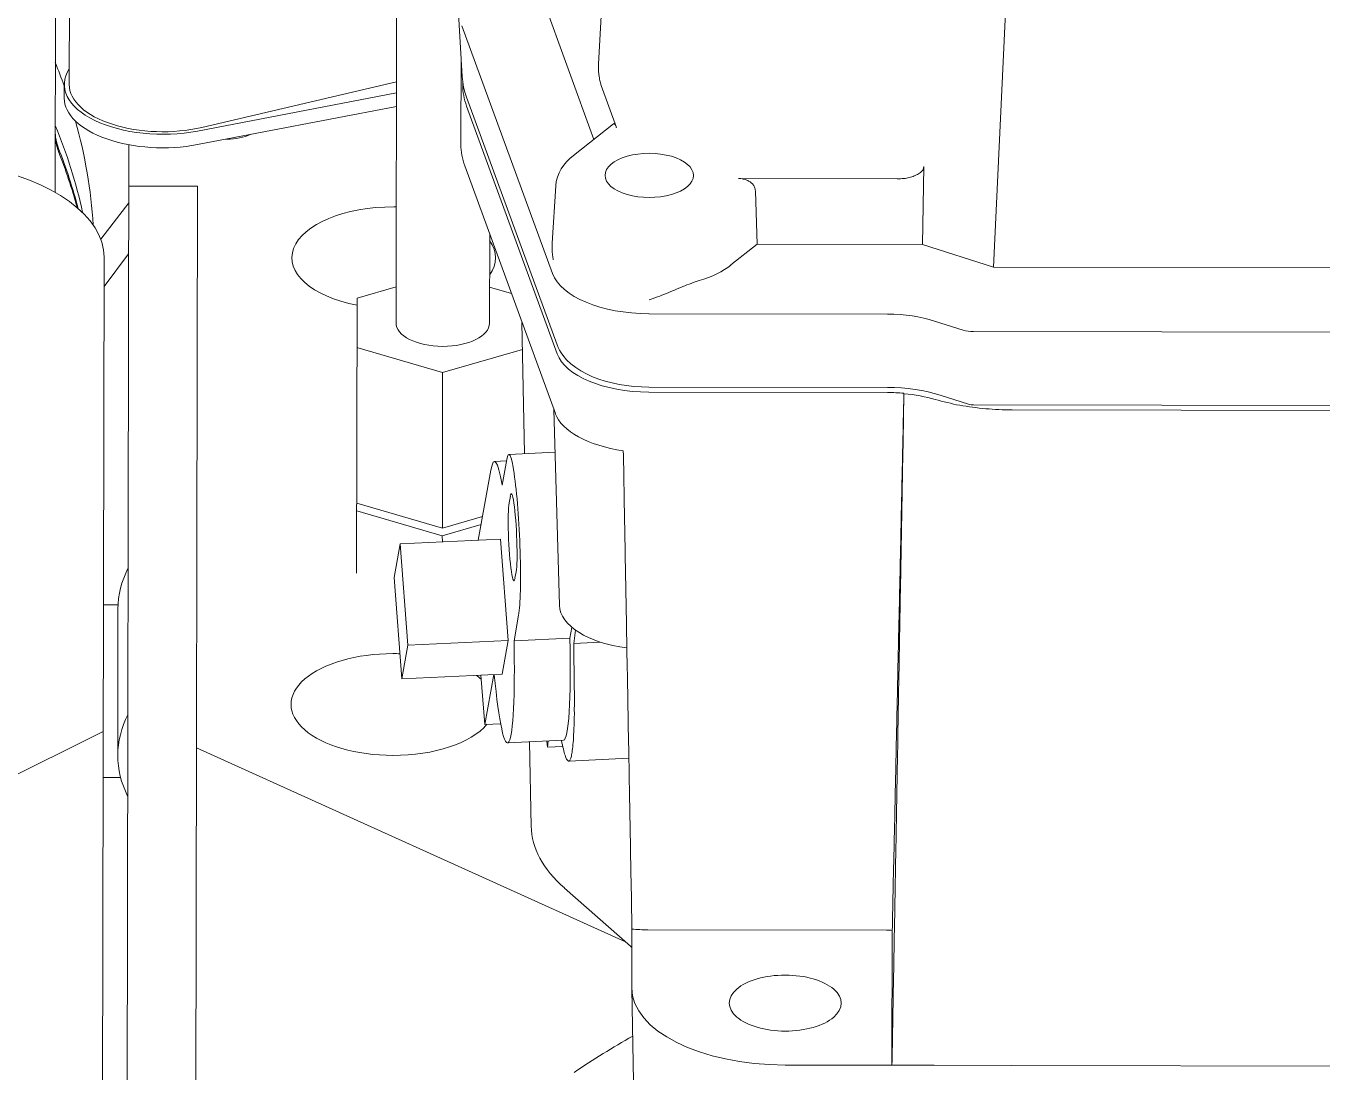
# Model space of a CAD drawing. Extents: x 766778 to 845620, y 133762 to 209800.
# Drawn here: x 784754.1 to 784886.1, y 190972.1 to 191078.6 of the extents above; entities that cross this region are included whole.
import ezdxf

# ---------------------------------------------------------------- set-up
doc = ezdxf.new("R2010")
doc.units = 0
doc.header["$MEASUREMENT"] = 0
doc.layers.get('0').update_dxf_attribs({"color": 1, "linetype": 'CONTINUOUS'})
doc.layers.add('LA-4748_SHOWN', color=2, linetype='CONTINUOUS', lineweight=53)

# ---------------------------------------------------------------- blocks, each defined once
blk = doc.blocks.new('ENGINE')
at = {"layer": 'LA-4748_SHOWN', "color": 252, "lineweight": 5}
for p, q in [((943742.93, 205745.52), (943743.73, 205897.87)), ((943708.26, 205758.94), (943708.47, 205799.96)), ((943763.64, 205771.84), (943765.37, 205801.12)), ((943803.78, 205751), (943806.28, 205800.1)), ((943709.74, 205769.92), (943709.82, 205786.31)), ((943763.12, 205764.13), (943757.2, 205780.66)), ((943749.76, 205770.6), (943749.37, 205777.59)), ((943749.75, 205775.74), (943758.88, 205750.5)), ((943749.65, 205772.58), (943749.6, 205763.67)), ((943763.63, 205771.72), (943763.64, 205771.84)), ((943763.63, 205771.6), (943763.63, 205771.72)), ((943763.63, 205771.49), (943763.63, 205771.6)), ((943763.63, 205771.39), (943763.63, 205771.49)), ((943763.64, 205771.28), (943763.63, 205771.39)), ((943763.64, 205771.18), (943763.64, 205771.28)), ((943763.65, 205771.08), (943763.64, 205771.18)), ((943763.65, 205770.98), (943763.65, 205771.08)), ((943763.66, 205770.88), (943763.65, 205770.98)), ((943763.67, 205770.79), (943763.66, 205770.88)), ((943709.23, 205768.54), (943709.24, 205769.92)), ((943743.06, 205770.08), (943723.24, 205765.5)), ((943749.76, 205770.6), (943749.81, 205770.06)), ((943749.81, 205770.06), (943749.9, 205769.52)), ((943749.82, 205769.98), (943749.81, 205769.73)), ((943749.9, 205769.52), (943750.03, 205768.99)), ((943763.68, 205770.7), (943763.67, 205770.79)), ((943763.69, 205770.6), (943763.68, 205770.7)), ((943763.71, 205770.51), (943763.69, 205770.6)), ((943763.72, 205770.43), (943763.71, 205770.51)), ((943763.73, 205770.34), (943763.72, 205770.43)), ((943763.75, 205770.25), (943763.73, 205770.34)), ((943763.76, 205770.17), (943763.75, 205770.25)), ((943763.78, 205770.09), (943763.76, 205770.17)), ((943763.8, 205770.01), (943763.78, 205770.09)), ((943763.82, 205769.93), (943763.8, 205770.01)), ((943763.84, 205769.85), (943763.82, 205769.93)), ((943763.86, 205769.78), (943763.84, 205769.85)), ((943763.88, 205769.71), (943763.86, 205769.78)), ((943763.91, 205769.64), (943763.88, 205769.71)), ((943763.91, 205769.64), (943765.44, 205765.35)), ((943743.05, 205768.94), (943722.78, 205765.13)), ((943750.03, 205768.99), (943750.2, 205768.47)), ((943759.32, 205743.23), (943750.2, 205768.47)), ((943722.78, 205763.75), (943743.04, 205767.56)), ((943750.2, 205767.56), (943759.33, 205742.32)), ((943761.05, 205762.5), (943765.13, 205765.72)), ((943765.13, 205765.72), (943765.14, 205765.72)), ((943765.14, 205765.72), (943765.15, 205765.73)), ((943765.15, 205765.73), (943765.16, 205765.73)), ((943765.16, 205765.73), (943765.18, 205765.74)), ((943765.18, 205765.74), (943765.19, 205765.74)), ((943765.19, 205765.74), (943765.2, 205765.73)), ((943765.2, 205765.73), (943765.21, 205765.73)), ((943765.21, 205765.73), (943765.22, 205765.73)), ((943765.22, 205765.73), (943765.24, 205765.72)), ((943765.24, 205765.72), (943765.25, 205765.71)), ((943765.25, 205765.71), (943765.26, 205765.7)), ((943765.26, 205765.7), (943765.27, 205765.68)), ((943765.27, 205765.68), (943765.29, 205765.67)), ((943765.29, 205765.67), (943765.3, 205765.65)), ((943765.3, 205765.65), (943765.31, 205765.63)), ((943765.31, 205765.63), (943765.33, 205765.61)), ((943765.33, 205765.61), (943765.34, 205765.58)), ((943765.34, 205765.58), (943765.35, 205765.56)), ((943765.35, 205765.56), (943765.37, 205765.53)), ((943765.37, 205765.53), (943765.38, 205765.5)), ((943765.38, 205765.5), (943765.4, 205765.46)), ((943765.4, 205765.46), (943765.41, 205765.43)), ((943765.41, 205765.43), (943765.43, 205765.39)), ((943765.43, 205765.39), (943765.44, 205765.35)), ((943715.11, 205636.56), (943715.78, 205763.76)), ((943760.36, 205761.87), (943760.07, 205761.52)), ((943760.69, 205762.2), (943760.36, 205761.87)), ((943761.05, 205762.5), (943760.69, 205762.2)), ((943749.99, 205761.48), (943759.12, 205736.24)), ((943759.42, 205760.32), (943759.3, 205759.87)), ((943759.59, 205760.74), (943759.42, 205760.32)), ((943759.81, 205761.15), (943759.59, 205760.74)), ((943760.07, 205761.52), (943759.81, 205761.15)), ((943795.63, 205760.25), (943795.5, 205760.21)), ((943795.75, 205760.3), (943795.63, 205760.25)), ((943795.86, 205760.34), (943795.75, 205760.3)), ((943795.98, 205760.4), (943795.86, 205760.34)), ((943796.08, 205760.45), (943795.98, 205760.4)), ((943796.19, 205760.52), (943796.08, 205760.45)), ((943796.29, 205760.58), (943796.19, 205760.52)), ((943796.38, 205760.65), (943796.29, 205760.58)), ((943796.47, 205760.72), (943796.38, 205760.65)), ((943796.55, 205760.81), (943796.47, 205760.72)), ((943796.72, 205761.27), (943796.55, 205753.31)), ((943796.62, 205760.9), (943796.55, 205760.81)), ((943796.67, 205761), (943796.62, 205760.9)), ((943796.71, 205761.13), (943796.67, 205761)), ((943796.72, 205761.27), (943796.71, 205761.13)), ((943715.76, 205759.54), (943722.76, 205759.5)), ((943721.78, 205572.33), (943722.76, 205759.5)), ((943759.24, 205759.41), (943758.86, 205753.59)), ((943759.3, 205759.87), (943759.24, 205759.41)), ((943777.86, 205760.1), (943777.98, 205760.1)), ((943777.86, 205760.1), (943794.02, 205760.01)), ((943777.98, 205760.1), (943778.1, 205760.09)), ((943778.1, 205760.09), (943778.22, 205760.07)), ((943778.22, 205760.07), (943778.33, 205760.05)), ((943778.33, 205760.05), (943778.43, 205760.03)), ((943778.43, 205760.03), (943778.53, 205760)), ((943778.53, 205760), (943778.62, 205759.96)), ((943778.62, 205759.96), (943778.71, 205759.93)), ((943778.71, 205759.93), (943778.79, 205759.89)), ((943778.79, 205759.89), (943778.88, 205759.84)), ((943778.88, 205759.84), (943778.95, 205759.8)), ((943778.95, 205759.8), (943779.03, 205759.75)), ((943779.03, 205759.75), (943779.1, 205759.69)), ((943779.1, 205759.69), (943779.17, 205759.64)), ((943779.17, 205759.64), (943779.24, 205759.58)), ((943779.24, 205759.58), (943779.3, 205759.52)), ((943779.3, 205759.52), (943779.36, 205759.45)), ((943779.36, 205759.45), (943779.41, 205759.38)), ((943779.41, 205759.38), (943779.45, 205759.3)), ((943779.45, 205759.3), (943779.49, 205759.22)), ((943779.49, 205759.22), (943779.52, 205759.13)), ((943779.52, 205759.13), (943779.55, 205759.04)), ((943779.55, 205759.04), (943779.56, 205758.93)), ((943779.56, 205758.93), (943779.57, 205758.82)), ((943794.19, 205760.01), (943794.02, 205760.01)), ((943794.35, 205760.02), (943794.19, 205760.01)), ((943794.51, 205760.03), (943794.35, 205760.02)), ((943794.66, 205760.04), (943794.51, 205760.03)), ((943794.82, 205760.06), (943794.66, 205760.04)), ((943794.96, 205760.08), (943794.82, 205760.06)), ((943795.1, 205760.11), (943794.96, 205760.08)), ((943795.24, 205760.14), (943795.1, 205760.11)), ((943795.37, 205760.17), (943795.24, 205760.14)), ((943795.5, 205760.21), (943795.37, 205760.17)), ((943715.75, 205757.84), (943712.89, 205754.16)), ((943779.72, 205753.4), (943779.57, 205758.82)), ((943752.5, 205754.55), (943752.45, 205745.47)), ((943713.21, 205749.34), (943715.72, 205752.63)), ((943758.86, 205753.55), (943758.85, 205753.48)), ((943758.85, 205753.48), (943758.85, 205753.41)), ((943758.85, 205753.41), (943758.85, 205753.33)), ((943758.85, 205753.33), (943758.85, 205753.26)), ((943758.85, 205753.26), (943758.85, 205753.19)), ((943758.85, 205753.19), (943758.85, 205753.12)), ((943758.85, 205753.12), (943758.85, 205753.05)), ((943758.85, 205753.05), (943758.85, 205752.97)), ((943758.85, 205752.97), (943758.85, 205752.9)), ((943758.85, 205752.9), (943758.86, 205752.83)), ((943758.86, 205753.62), (943758.86, 205753.55)), ((943758.86, 205752.83), (943758.86, 205752.76)), ((943758.86, 205752.76), (943758.86, 205752.68)), ((943758.86, 205752.68), (943758.87, 205752.61)), ((943758.87, 205752.61), (943758.88, 205752.54)), ((943758.88, 205752.54), (943758.88, 205752.47)), ((943758.88, 205752.47), (943758.89, 205752.39)), ((943758.89, 205752.39), (943758.9, 205752.32)), ((943777.05, 205751.3), (943779.72, 205753.4)), ((943779.72, 205753.4), (943796.55, 205753.31)), ((943803.78, 205751), (943796.55, 205753.31)), ((943712.17, 205551.74), (943713.22, 205752.3)), ((943758.9, 205752.32), (943758.91, 205752.25)), ((943758.91, 205752.25), (943758.92, 205752.17)), ((943758.92, 205752.17), (943758.93, 205752.1)), ((943758.93, 205752.1), (943758.94, 205752.03)), ((943758.94, 205752.03), (943758.96, 205751.95)), ((943758.96, 205751.95), (943758.97, 205751.88)), ((943773.61, 205749.66), (943773.81, 205749.72)), ((943901.65, 205750.48), (943803.78, 205751)), ((943742.95, 205749.19), (943738.97, 205748.06)), ((943754.69, 205748.48), (943752.47, 205749.14)), ((943770.22, 205748.33), (943770.44, 205748.41)), ((943770.44, 205748.41), (943770.65, 205748.5)), ((943770.65, 205748.5), (943770.87, 205748.59)), ((943770.87, 205748.59), (943771.08, 205748.68)), ((943771.08, 205748.68), (943771.3, 205748.76)), ((943771.3, 205748.76), (943771.51, 205748.85)), ((943771.51, 205748.85), (943771.73, 205748.94)), ((943771.73, 205748.94), (943771.94, 205749.03)), ((943771.94, 205749.03), (943772.15, 205749.11)), ((943772.15, 205749.11), (943772.36, 205749.2)), ((943772.36, 205749.2), (943772.57, 205749.28)), ((943772.57, 205749.28), (943772.78, 205749.36)), ((943772.78, 205749.36), (943772.99, 205749.44)), ((943772.99, 205749.44), (943773.2, 205749.52)), ((943773.2, 205749.52), (943773.4, 205749.59)), ((943773.4, 205749.59), (943773.61, 205749.66)), ((943738.82, 205720.04), (943738.97, 205748.06)), ((943768.7, 205747.77), (943768.92, 205747.84)), ((943768.92, 205747.84), (943769.13, 205747.92)), ((943769.13, 205747.92), (943769.35, 205748)), ((943769.35, 205748), (943769.57, 205748.08)), ((943769.57, 205748.08), (943769.79, 205748.16)), ((943769.79, 205748.16), (943770, 205748.24)), ((943770, 205748.24), (943770.22, 205748.33)), ((943768.69, 205746.36), (943792.99, 205746.23)), ((943755.95, 205732.16), (943755.75, 205745.53)), ((943797.77, 205745.52), (943800.66, 205744.59)), ((943801.73, 205744.43), (943903.64, 205743.9)), ((943759.32, 205743.23), (943759.44, 205742.95)), ((943738.94, 205743.02), (943747.66, 205740.45)), ((943747.66, 205740.45), (943755.8, 205742.76)), ((943759.44, 205742.95), (943759.57, 205742.68)), ((943759.57, 205742.68), (943759.72, 205742.42)), ((943759.72, 205742.42), (943759.89, 205742.18)), ((943759.89, 205742.18), (943760.28, 205741.71)), ((943747.58, 205724.61), (943747.66, 205740.45)), ((943760.28, 205741.71), (943760.72, 205741.29)), ((943760.72, 205741.29), (943761.21, 205740.91)), ((943761.21, 205740.91), (943761.74, 205740.56)), ((943761.74, 205740.56), (943762.31, 205740.25)), ((943762.31, 205740.25), (943762.91, 205739.97)), ((943762.91, 205739.97), (943763.55, 205739.72)), ((943763.55, 205739.72), (943764.22, 205739.51)), ((943764.22, 205739.51), (943764.92, 205739.32)), ((943764.92, 205739.32), (943765.64, 205739.17)), ((943765.64, 205739.17), (943766.38, 205739.05)), ((943766.38, 205739.05), (943767.13, 205738.97)), ((943767.13, 205738.97), (943767.89, 205738.91)), ((943767.89, 205738.91), (943768.65, 205738.89)), ((943792.95, 205738.76), (943768.65, 205738.89)), ((943768.65, 205738.38), (943792.95, 205738.25)), ((943792.95, 205738.76), (943793.66, 205738.75)), ((943793.66, 205738.75), (943794.37, 205738.71)), ((943794.37, 205738.71), (943795.07, 205738.64)), ((943794.62, 205738.17), (943794.61, 205737.72)), ((943794.62, 205738.12), (943794.61, 205737.64)), ((943794.62, 205738.17), (943794.62, 205738.12)), ((943795.07, 205738.64), (943795.76, 205738.55)), ((943795.76, 205738.55), (943796.43, 205738.44)), ((943796.43, 205738.44), (943797.08, 205738.3)), ((943797.08, 205738.3), (943797.71, 205738.14)), ((943797.71, 205738.14), (943798.31, 205737.97)), ((943801.2, 205737.04), (943798.31, 205737.97)), ((943759.47, 205716.7), (943758.97, 205736.64)), ((943794.59, 205736.81), (943794.57, 205736.36)), ((943794.59, 205736.66), (943794.58, 205736.18)), ((943794.6, 205737.27), (943794.59, 205736.81)), ((943794.6, 205737.15), (943794.59, 205736.66)), ((943794.61, 205737.72), (943794.6, 205737.27)), ((943794.61, 205737.64), (943794.6, 205737.15)), ((943798.12, 205737.44), (943797.81, 205737.53)), ((943798.42, 205737.36), (943798.12, 205737.44)), ((943798.73, 205737.28), (943798.42, 205737.36)), ((943799.04, 205737.2), (943798.73, 205737.28)), ((943799.35, 205737.13), (943799.04, 205737.2)), ((943799.66, 205737.06), (943799.35, 205737.13)), ((943799.98, 205736.99), (943799.66, 205737.06)), ((943800.3, 205736.93), (943799.98, 205736.99)), ((943800.62, 205736.87), (943800.3, 205736.93)), ((943800.95, 205736.82), (943800.62, 205736.87)), ((943801.28, 205736.77), (943800.95, 205736.82)), ((943801.45, 205736.98), (943801.2, 205737.04)), ((943801.61, 205736.72), (943801.28, 205736.77)), ((943801.69, 205736.97), (943801.45, 205736.98)), ((943801.94, 205736.68), (943801.61, 205736.72)), ((943903.6, 205736.43), (943801.69, 205736.97)), ((943802.27, 205736.64), (943801.94, 205736.68)), ((943802.61, 205736.6), (943802.27, 205736.64)), ((943802.94, 205736.57), (943802.61, 205736.6)), ((943803.28, 205736.54), (943802.94, 205736.57)), ((943803.61, 205736.51), (943803.28, 205736.54)), ((943803.95, 205736.49), (943803.61, 205736.51)), ((943804.29, 205736.47), (943803.95, 205736.49)), ((943794.55, 205735.46), (943794.54, 205735.01)), ((943794.56, 205735.91), (943794.55, 205735.46)), ((943794.56, 205735.2), (943794.55, 205734.71)), ((943794.57, 205736.36), (943794.56, 205735.91)), ((943794.57, 205735.69), (943794.56, 205735.2)), ((943794.58, 205736.18), (943794.57, 205735.69)), ((943804.62, 205736.46), (943804.29, 205736.47)), ((943804.96, 205736.45), (943804.62, 205736.46)), ((943805.3, 205736.44), (943804.96, 205736.45)), ((943805.64, 205736.44), (943805.3, 205736.44)), ((943805.64, 205736.44), (943899.64, 205735.94)), ((943794.52, 205734.11), (943794.51, 205733.66)), ((943794.53, 205734.56), (943794.52, 205734.11)), ((943794.54, 205735.01), (943794.53, 205734.56)), ((943794.54, 205734.23), (943794.53, 205733.74)), ((943794.55, 205734.71), (943794.54, 205734.23)), ((943794.48, 205732.76), (943794.47, 205732.31)), ((943794.5, 205733.21), (943794.48, 205732.76)), ((943794.51, 205733.66), (943794.5, 205733.21)), ((943794.51, 205732.76), (943794.5, 205732.27)), ((943794.52, 205733.25), (943794.51, 205732.76)), ((943794.53, 205733.74), (943794.52, 205733.25)), ((943754.13, 205731.43), (943752.91, 205731.38)), ((943754.15, 205731.57), (943753.67, 205728.97)), ((943759.08, 205732.3), (943754.37, 205732.09)), ((943766.04, 205731.98), (943766.03, 205732.42)), ((943766.04, 205731.55), (943766.04, 205731.98)), ((943766.05, 205731.12), (943766.04, 205731.55)), ((943794.45, 205731.41), (943794.44, 205730.96)), ((943794.46, 205731.86), (943794.45, 205731.41)), ((943794.47, 205732.31), (943794.46, 205731.86)), ((943794.48, 205731.3), (943794.46, 205730.81)), ((943794.49, 205731.78), (943794.48, 205731.3)), ((943794.5, 205732.27), (943794.49, 205731.78)), ((943752.54, 205730.5), (943751.23, 205723.36)), ((943766.06, 205730.69), (943766.05, 205731.12)), ((943766.06, 205730.26), (943766.06, 205730.69)), ((943766.07, 205729.83), (943766.06, 205730.26)), ((943794.42, 205730.06), (943794.4, 205729.61)), ((943794.43, 205730.51), (943794.42, 205730.06)), ((943794.44, 205730.96), (943794.43, 205730.51)), ((943794.45, 205730.32), (943794.44, 205729.83)), ((943794.46, 205730.81), (943794.45, 205730.32)), ((943766.07, 205729.39), (943766.07, 205729.83)), ((943766.08, 205728.96), (943766.07, 205729.39)), ((943766.09, 205728.53), (943766.08, 205728.96)), ((943794.38, 205728.72), (943794.37, 205728.27)), ((943794.39, 205729.16), (943794.38, 205728.72)), ((943794.4, 205729.61), (943794.39, 205729.16)), ((943794.42, 205728.85), (943794.41, 205728.36)), ((943794.43, 205729.34), (943794.42, 205728.85)), ((943794.44, 205729.83), (943794.43, 205729.34)), ((943754.39, 205727.15), (943754.51, 205727.82)), ((943766.09, 205728.1), (943766.09, 205728.53)), ((943766.1, 205727.66), (943766.09, 205728.1)), ((943766.11, 205727.23), (943766.1, 205727.66)), ((943794.35, 205727.37), (943794.34, 205726.92)), ((943794.36, 205727.82), (943794.35, 205727.37)), ((943794.37, 205728.27), (943794.36, 205727.82)), ((943794.39, 205727.38), (943794.38, 205726.89)), ((943794.4, 205727.87), (943794.39, 205727.38)), ((943794.41, 205728.36), (943794.4, 205727.87)), ((943738.86, 205727.17), (943747.58, 205724.61)), ((943738.86, 205726.39), (943747.57, 205723.83)), ((943766.11, 205726.8), (943766.11, 205727.23)), ((943766.12, 205726.36), (943766.11, 205726.8)), ((943766.12, 205725.93), (943766.12, 205726.36)), ((943794.31, 205726.03), (943794.3, 205725.58)), ((943794.33, 205726.48), (943794.31, 205726.03)), ((943794.34, 205726.92), (943794.33, 205726.48)), ((943794.37, 205726.39), (943794.36, 205725.9)), ((943794.38, 205726.89), (943794.37, 205726.39)), ((943747.57, 205723.83), (943751.52, 205724.94)), ((943747.58, 205724.61), (943751.67, 205725.76)), ((943766.13, 205725.49), (943766.12, 205725.93)), ((943766.14, 205725.06), (943766.13, 205725.49)), ((943766.14, 205724.62), (943766.14, 205725.06)), ((943766.15, 205724.19), (943766.14, 205724.62)), ((943794.28, 205724.69), (943794.27, 205724.24)), ((943794.29, 205725.14), (943794.28, 205724.69)), ((943794.3, 205725.58), (943794.29, 205725.14)), ((943794.34, 205724.92), (943794.33, 205724.43)), ((943794.35, 205725.41), (943794.34, 205724.92)), ((943794.36, 205725.9), (943794.35, 205725.41)), ((943753.5, 205723.46), (943743.28, 205723.02)), ((943747.57, 205723.2), (943747.57, 205723.83)), ((943754.25, 205713.14), (943753.5, 205723.46)), ((943766.16, 205723.75), (943766.15, 205724.19)), ((943766.16, 205723.32), (943766.16, 205723.75)), ((943766.17, 205722.88), (943766.16, 205723.32)), ((943794.25, 205723.35), (943794.24, 205722.9)), ((943794.26, 205723.8), (943794.25, 205723.35)), ((943794.27, 205724.24), (943794.26, 205723.8)), ((943794.31, 205723.44), (943794.3, 205722.95)), ((943794.32, 205723.94), (943794.31, 205723.44)), ((943794.33, 205724.43), (943794.32, 205723.94)), ((943743.28, 205723.02), (943742.65, 205719.57)), ((943744.03, 205712.7), (943743.28, 205723.02)), ((943766.18, 205722.45), (943766.17, 205722.88)), ((943766.18, 205722.01), (943766.18, 205722.45)), ((943766.19, 205721.58), (943766.18, 205722.01)), ((943794.21, 205722.01), (943794.2, 205721.57)), ((943794.22, 205722.46), (943794.21, 205722.01)), ((943794.24, 205722.9), (943794.22, 205722.46)), ((943794.29, 205722.46), (943794.28, 205721.97)), ((943794.3, 205722.95), (943794.29, 205722.46)), ((943766.19, 205721.14), (943766.19, 205721.58)), ((943766.2, 205720.7), (943766.19, 205721.14)), ((943766.21, 205720.26), (943766.2, 205720.7)), ((943794.18, 205720.67), (943794.17, 205720.23)), ((943794.19, 205721.12), (943794.18, 205720.67)), ((943794.2, 205721.57), (943794.19, 205721.12)), ((943794.26, 205720.98), (943794.25, 205720.49)), ((943794.27, 205721.47), (943794.26, 205720.98)), ((943794.28, 205721.97), (943794.27, 205721.47)), ((943742.65, 205719.57), (943743.4, 205709.26)), ((943755.08, 205720.13), (943754.95, 205719.46)), ((943766.21, 205719.83), (943766.21, 205720.26)), ((943766.22, 205719.39), (943766.21, 205719.83)), ((943766.23, 205718.95), (943766.22, 205719.39)), ((943794.15, 205719.34), (943794.14, 205718.9)), ((943794.16, 205719.78), (943794.15, 205719.34)), ((943794.17, 205720.23), (943794.16, 205719.78)), ((943794.23, 205719.5), (943794.21, 205719.01)), ((943794.24, 205720), (943794.23, 205719.5)), ((943794.25, 205720.49), (943794.24, 205720)), ((943766.23, 205718.51), (943766.23, 205718.95)), ((943766.24, 205718.08), (943766.23, 205718.51)), ((943766.25, 205717.64), (943766.24, 205718.08)), ((943794.12, 205718.45), (943794.11, 205718.01)), ((943794.14, 205718.9), (943794.12, 205718.45)), ((943794.19, 205718.02), (943794.18, 205717.53)), ((943794.2, 205718.51), (943794.19, 205718.02)), ((943794.21, 205719.01), (943794.2, 205718.51)), ((943714.54, 205716.91), (943713.04, 205716.92)), ((943766.25, 205717.2), (943766.25, 205717.64)), ((943766.26, 205716.76), (943766.25, 205717.2)), ((943766.26, 205716.32), (943766.26, 205716.76)), ((943794.09, 205717.12), (943794.08, 205716.68)), ((943794.1, 205717.56), (943794.09, 205717.12)), ((943794.11, 205718.01), (943794.1, 205717.56)), ((943794.17, 205717.03), (943794.16, 205716.54)), ((943794.18, 205717.53), (943794.17, 205717.03)), ((943714.52, 205716.47), (943714.45, 205701.57)), ((943754.84, 205713.11), (943755.31, 205715.71)), ((943766.27, 205715.88), (943766.26, 205716.32)), ((943766.28, 205715.44), (943766.27, 205715.88)), ((943766.28, 205715), (943766.28, 205715.44)), ((943794.06, 205715.79), (943794.05, 205715.35)), ((943794.07, 205716.23), (943794.06, 205715.79)), ((943794.08, 205716.68), (943794.07, 205716.23)), ((943794.14, 205715.55), (943794.13, 205715.05)), ((943794.15, 205716.04), (943794.14, 205715.55)), ((943794.16, 205716.54), (943794.15, 205716.04)), ((943760.53, 205713.35), (943760.73, 205714.44)), ((943760.91, 205712.8), (943761.11, 205714.15)), ((943766.29, 205714.56), (943766.28, 205715)), ((943766.3, 205714.12), (943766.29, 205714.56)), ((943766.3, 205713.68), (943766.3, 205714.12)), ((943794.02, 205714.46), (943794.01, 205714.02)), ((943794.03, 205714.9), (943794.02, 205714.46)), ((943794.05, 205715.35), (943794.03, 205714.9)), ((943794.11, 205714.06), (943794.1, 205713.56)), ((943794.12, 205714.56), (943794.11, 205714.06)), ((943794.13, 205715.05), (943794.12, 205714.56)), ((943754.25, 205713.14), (943744.03, 205712.7)), ((943753.62, 205709.69), (943754.25, 205713.14)), ((943760.53, 205713.35), (943754.84, 205713.11)), ((943760.91, 205712.8), (943763.65, 205712.92)), ((943760.95, 205708.34), (943760.91, 205712.8)), ((943766.31, 205713.24), (943766.3, 205713.68)), ((943766.32, 205712.8), (943766.31, 205713.24)), ((943766.32, 205712.36), (943766.32, 205712.8)), ((943793.99, 205713.13), (943793.98, 205712.69)), ((943794, 205713.57), (943793.99, 205713.13)), ((943794.01, 205714.02), (943794, 205713.57)), ((943794.09, 205713.07), (943794.08, 205712.57)), ((943794.1, 205713.56), (943794.09, 205713.07)), ((943743.4, 205709.26), (943744.03, 205712.7)), ((943766.33, 205711.92), (943766.32, 205712.36)), ((943766.33, 205711.48), (943766.33, 205711.92)), ((943766.34, 205711.04), (943766.33, 205711.48)), ((943793.96, 205711.81), (943793.95, 205711.36)), ((943793.97, 205712.25), (943793.96, 205711.81)), ((943793.98, 205712.69), (943793.97, 205712.25)), ((943794.06, 205711.58), (943794.05, 205711.08)), ((943794.07, 205712.07), (943794.06, 205711.58)), ((943794.08, 205712.57), (943794.07, 205712.07)), ((943766.35, 205710.6), (943766.34, 205711.04)), ((943766.35, 205710.15), (943766.35, 205710.6)), ((943766.36, 205709.71), (943766.35, 205710.15)), ((943793.92, 205710.48), (943793.91, 205710.04)), ((943793.93, 205710.92), (943793.92, 205710.48)), ((943793.95, 205711.36), (943793.93, 205710.92)), ((943794.04, 205710.58), (943794.03, 205710.09)), ((943794.05, 205711.08), (943794.04, 205710.58)), ((943753.62, 205709.69), (943743.4, 205709.26)), ((943751.45, 205709.6), (943751.82, 205704.59)), ((943751.82, 205704.59), (943752.75, 205709.66)), ((943766.37, 205709.27), (943766.36, 205709.71)), ((943766.37, 205708.83), (943766.37, 205709.27)), ((943766.38, 205708.38), (943766.37, 205708.83)), ((943793.89, 205709.16), (943793.88, 205708.72)), ((943793.9, 205709.6), (943793.89, 205709.16)), ((943793.91, 205710.04), (943793.9, 205709.6)), ((943794.01, 205709.09), (943793.99, 205708.59)), ((943794.02, 205709.59), (943794.01, 205709.09)), ((943794.03, 205710.09), (943794.02, 205709.59)), ((943760.96, 205707.7), (943760.95, 205708.34)), ((943760.96, 205707.12), (943760.96, 205707.7)), ((943766.39, 205707.94), (943766.38, 205708.38)), ((943766.39, 205707.5), (943766.39, 205707.94)), ((943766.4, 205707.05), (943766.39, 205707.5)), ((943793.86, 205707.84), (943793.85, 205707.4)), ((943793.87, 205708.28), (943793.86, 205707.84)), ((943793.88, 205708.72), (943793.87, 205708.28)), ((943793.97, 205707.6), (943793.96, 205707.1)), ((943793.98, 205708.1), (943793.97, 205707.6)), ((943793.99, 205708.59), (943793.98, 205708.1)), ((943760.95, 205706.09), (943760.96, 205706.58)), ((943760.96, 205706.58), (943760.96, 205707.12)), ((943766.41, 205706.61), (943766.4, 205707.05)), ((943766.41, 205706.16), (943766.41, 205706.61)), ((943766.42, 205705.72), (943766.41, 205706.16)), ((943793.82, 205706.52), (943793.81, 205706.08)), ((943793.84, 205706.96), (943793.82, 205706.52)), ((943793.85, 205707.4), (943793.84, 205706.96)), ((943793.95, 205706.6), (943793.94, 205706.1)), ((943793.96, 205707.1), (943793.95, 205706.6)), ((943760.92, 205704.47), (943760.93, 205704.83)), ((943760.93, 205704.83), (943760.94, 205705.22)), ((943760.94, 205705.22), (943760.95, 205705.64)), ((943760.95, 205705.64), (943760.95, 205706.09)), ((943766.43, 205705.28), (943766.42, 205705.72)), ((943766.43, 205704.83), (943766.43, 205705.28)), ((943766.44, 205704.39), (943766.43, 205704.83)), ((943793.79, 205705.2), (943793.78, 205704.76)), ((943793.8, 205705.64), (943793.79, 205705.2)), ((943793.81, 205706.08), (943793.8, 205705.64)), ((943793.92, 205705.1), (943793.91, 205704.61)), ((943793.93, 205705.6), (943793.92, 205705.1)), ((943793.94, 205706.1), (943793.93, 205705.6)), ((943712.97, 205704.01), (943675.97, 205685.75)), ((943753.45, 205704.66), (943751.82, 205704.59)), ((943760.86, 205703.23), (943760.87, 205703.51)), ((943760.87, 205703.51), (943760.89, 205703.81)), ((943760.89, 205703.81), (943760.9, 205704.13)), ((943760.9, 205704.13), (943760.92, 205704.47)), ((943766.44, 205703.94), (943766.44, 205704.39)), ((943766.45, 205703.5), (943766.44, 205703.94)), ((943766.46, 205703.05), (943766.45, 205703.5)), ((943793.76, 205703.88), (943793.75, 205703.45)), ((943793.77, 205704.32), (943793.76, 205703.88)), ((943793.78, 205704.76), (943793.77, 205704.32)), ((943793.89, 205703.61), (943793.88, 205703.11)), ((943793.9, 205704.11), (943793.89, 205703.61)), ((943793.91, 205704.61), (943793.9, 205704.11)), ((943722.46, 205702.3), (943766.08, 205682.39)), ((943759.83, 205702.95), (943754.14, 205702.71)), ((943756.52, 205694.19), (943756.39, 205702.8)), ((943758.14, 205702.88), (943758.19, 205702.24)), ((943758.19, 205702.24), (943758.28, 205702.89)), ((943758.19, 205702.24), (943759.76, 205702.3)), ((943759.63, 205702.94), (943759.68, 205702.7)), ((943759.68, 205702.7), (943759.73, 205702.47)), ((943759.73, 205702.47), (943759.77, 205702.25)), ((943759.77, 205702.25), (943759.82, 205702.06)), ((943760.76, 205702.09), (943760.78, 205702.29)), ((943760.78, 205702.29), (943760.8, 205702.5)), ((943760.8, 205702.5), (943760.82, 205702.72)), ((943760.82, 205702.72), (943760.84, 205702.97)), ((943760.84, 205702.97), (943760.86, 205703.23)), ((943766.46, 205702.6), (943766.46, 205703.05)), ((943766.47, 205702.16), (943766.46, 205702.6)), ((943793.72, 205702.57), (943793.71, 205702.13)), ((943793.74, 205703.01), (943793.72, 205702.57)), ((943793.75, 205703.45), (943793.74, 205703.01)), ((943793.87, 205702.61), (943793.86, 205702.11)), ((943793.88, 205703.11), (943793.87, 205702.61)), ((943759.82, 205702.06), (943759.86, 205701.88)), ((943759.86, 205701.88), (943759.91, 205701.71)), ((943759.91, 205701.71), (943759.95, 205701.56)), ((943759.95, 205701.56), (943759.99, 205701.42)), ((943759.99, 205701.42), (943760.03, 205701.3)), ((943760.03, 205701.3), (943760.07, 205701.2)), ((943760.07, 205701.2), (943760.11, 205701.1)), ((943760.11, 205701.1), (943760.15, 205701.03)), ((943760.15, 205701.03), (943760.19, 205700.96)), ((943760.19, 205700.96), (943760.22, 205700.91)), ((943760.22, 205700.91), (943760.26, 205700.87)), ((943760.26, 205700.87), (943760.29, 205700.84)), ((943766.49, 205701.09), (943760.37, 205700.82)), ((943760.43, 205700.85), (943760.46, 205700.88)), ((943760.46, 205700.88), (943760.49, 205700.93)), ((943760.49, 205700.93), (943760.52, 205700.98)), ((943760.52, 205700.98), (943760.55, 205701.05)), ((943760.55, 205701.05), (943760.58, 205701.13)), ((943760.58, 205701.13), (943760.61, 205701.23)), ((943760.61, 205701.23), (943760.63, 205701.34)), ((943760.63, 205701.34), (943760.66, 205701.46)), ((943760.66, 205701.46), (943760.68, 205701.59)), ((943760.68, 205701.59), (943760.71, 205701.74)), ((943760.71, 205701.74), (943760.73, 205701.91)), ((943760.73, 205701.91), (943760.76, 205702.09)), ((943766.48, 205701.71), (943766.47, 205702.16)), ((943766.48, 205701.26), (943766.48, 205701.71)), ((943766.49, 205700.82), (943766.48, 205701.26)), ((943793.69, 205701.26), (943793.68, 205700.82)), ((943793.7, 205701.69), (943793.69, 205701.26)), ((943793.71, 205702.13), (943793.7, 205701.69)), ((943793.84, 205701.11), (943793.83, 205700.61)), ((943793.85, 205701.61), (943793.84, 205701.11)), ((943793.86, 205702.11), (943793.85, 205701.61)), ((943760.29, 205700.84), (943760.33, 205700.83)), ((943760.33, 205700.83), (943760.36, 205700.82)), ((943760.36, 205700.82), (943760.39, 205700.83)), ((943760.39, 205700.83), (943760.43, 205700.85)), ((943766.5, 205700.37), (943766.49, 205700.82)), ((943766.5, 205699.92), (943766.5, 205700.37)), ((943766.51, 205699.48), (943766.5, 205699.92)), ((943793.66, 205699.94), (943793.65, 205699.51)), ((943793.67, 205700.38), (943793.66, 205699.94)), ((943793.68, 205700.82), (943793.67, 205700.38)), ((943793.8, 205699.6), (943793.79, 205699.1)), ((943793.81, 205700.1), (943793.8, 205699.6)), ((943793.83, 205700.61), (943793.81, 205700.1)), ((943714.73, 205699.3), (943712.94, 205699.31)), ((943766.52, 205699.03), (943766.51, 205699.48)), ((943766.52, 205698.58), (943766.52, 205699.03)), ((943766.53, 205698.13), (943766.52, 205698.58)), ((943793.63, 205698.63), (943793.61, 205698.2)), ((943793.64, 205699.07), (943793.63, 205698.63)), ((943793.65, 205699.51), (943793.64, 205699.07)), ((943793.78, 205698.6), (943793.77, 205698.1)), ((943793.79, 205699.1), (943793.78, 205698.6)), ((943766.54, 205697.68), (943766.53, 205698.13)), ((943766.54, 205697.24), (943766.54, 205697.68)), ((943766.55, 205696.79), (943766.54, 205697.24)), ((943793.59, 205697.33), (943793.58, 205696.89)), ((943793.6, 205697.76), (943793.59, 205697.33)), ((943793.61, 205698.2), (943793.6, 205697.76)), ((943793.75, 205697.1), (943793.74, 205696.59)), ((943793.76, 205697.6), (943793.75, 205697.1)), ((943793.77, 205698.1), (943793.76, 205697.6)), ((943766.56, 205696.34), (943766.55, 205696.79)), ((943766.56, 205695.89), (943766.56, 205696.34)), ((943766.57, 205695.44), (943766.56, 205695.89)), ((943793.55, 205695.58), (943793.54, 205695.15)), ((943793.56, 205696.02), (943793.55, 205695.58)), ((943793.57, 205696.45), (943793.56, 205696.02)), ((943793.58, 205696.89), (943793.57, 205696.45)), ((943793.72, 205695.59), (943793.71, 205695.09)), ((943793.73, 205696.09), (943793.72, 205695.59)), ((943793.74, 205696.59), (943793.73, 205696.09)), ((943766.57, 205694.99), (943766.57, 205695.44)), ((943766.58, 205694.54), (943766.57, 205694.99)), ((943766.59, 205694.09), (943766.58, 205694.54)), ((943793.52, 205694.28), (943793.51, 205693.85)), ((943793.53, 205694.71), (943793.52, 205694.28)), ((943793.54, 205695.15), (943793.53, 205694.71)), ((943793.7, 205694.58), (943793.69, 205694.08)), ((943793.71, 205695.09), (943793.7, 205694.58)), ((943766.59, 205693.64), (943766.59, 205694.09)), ((943766.6, 205693.19), (943766.59, 205693.64)), ((943766.61, 205692.74), (943766.6, 205693.19)), ((943793.48, 205692.98), (943793.47, 205692.54)), ((943793.49, 205693.41), (943793.48, 205692.98)), ((943793.51, 205693.85), (943793.49, 205693.41)), ((943793.67, 205693.07), (943793.66, 205692.57)), ((943793.68, 205693.58), (943793.67, 205693.07)), ((943793.69, 205694.08), (943793.68, 205693.58)), ((943766.61, 205692.29), (943766.61, 205692.74)), ((943766.62, 205691.84), (943766.61, 205692.29)), ((943766.63, 205691.39), (943766.62, 205691.84)), ((943793.45, 205691.68), (943793.44, 205691.24)), ((943793.46, 205692.11), (943793.45, 205691.68)), ((943793.47, 205692.54), (943793.46, 205692.11)), ((943793.64, 205692.07), (943793.63, 205691.56)), ((943793.66, 205692.57), (943793.64, 205692.07)), ((943766.63, 205690.93), (943766.63, 205691.39)), ((943766.64, 205690.48), (943766.63, 205690.93)), ((943766.65, 205690.03), (943766.64, 205690.48)), ((943793.42, 205690.38), (943793.41, 205689.94)), ((943793.43, 205690.81), (943793.42, 205690.38)), ((943793.44, 205691.24), (943793.43, 205690.81)), ((943793.61, 205690.55), (943793.6, 205690.05)), ((943793.62, 205691.06), (943793.61, 205690.55)), ((943793.63, 205691.56), (943793.62, 205691.06)), ((943766.65, 205689.58), (943766.65, 205690.03)), ((943766.66, 205689.13), (943766.65, 205689.58)), ((943766.67, 205688.67), (943766.66, 205689.13)), ((943793.39, 205689.08), (943793.37, 205688.64)), ((943793.4, 205689.51), (943793.39, 205689.08)), ((943793.41, 205689.94), (943793.4, 205689.51)), ((943793.58, 205689.04), (943793.57, 205688.54)), ((943793.59, 205689.55), (943793.58, 205689.04)), ((943793.6, 205690.05), (943793.59, 205689.55)), ((943766.57, 205681.95), (943759.87, 205687.9)), ((943766.67, 205688.22), (943766.67, 205688.67)), ((943766.68, 205687.77), (943766.67, 205688.22)), ((943766.69, 205687.31), (943766.68, 205687.77)), ((943793.35, 205687.78), (943793.34, 205687.35)), ((943793.36, 205688.21), (943793.35, 205687.78)), ((943793.37, 205688.64), (943793.36, 205688.21)), ((943793.56, 205688.03), (943793.55, 205687.53)), ((943793.57, 205688.54), (943793.56, 205688.03)), ((943766.69, 205686.86), (943766.69, 205687.31)), ((943766.7, 205686.41), (943766.69, 205686.86)), ((943766.71, 205685.95), (943766.7, 205686.41)), ((943793.32, 205686.49), (943793.31, 205686.05)), ((943793.33, 205686.92), (943793.32, 205686.49)), ((943793.34, 205687.35), (943793.33, 205686.92)), ((943793.53, 205686.52), (943793.52, 205686.01)), ((943793.54, 205687.02), (943793.53, 205686.52)), ((943793.55, 205687.53), (943793.54, 205687.02)), ((943766.71, 205685.5), (943766.71, 205685.95)), ((943766.72, 205685.04), (943766.71, 205685.5)), ((943766.73, 205684.59), (943766.72, 205685.04)), ((943793.29, 205685.19), (943793.28, 205684.76)), ((943793.3, 205685.62), (943793.29, 205685.19)), ((943793.31, 205686.05), (943793.3, 205685.62)), ((943793.51, 205685.5), (943793.5, 205685)), ((943793.52, 205686.01), (943793.51, 205685.5)), ((943766.73, 205684.13), (943766.73, 205684.59)), ((943766.74, 205683.68), (943766.73, 205684.13)), ((943793.26, 205683.9), (943793.24, 205683.47)), ((943793.27, 205684.33), (943793.26, 205683.9)), ((943793.28, 205684.76), (943793.27, 205684.33)), ((943793.47, 205683.99), (943793.46, 205683.48)), ((943793.48, 205684.49), (943793.47, 205683.99)), ((943793.5, 205685), (943793.48, 205684.49)), ((943766.71, 205677.69), (943766.74, 205683.68)), ((943768.36, 205683.61), (943792.66, 205683.48)), ((943793.17, 205669.73), (943793.24, 205683.47)), ((943793.44, 205682.47), (943793.43, 205681.96)), ((943793.45, 205682.97), (943793.44, 205682.47)), ((943793.46, 205683.48), (943793.45, 205682.97)), ((943793.42, 205681.45), (943793.41, 205680.94)), ((943793.43, 205681.96), (943793.42, 205681.45)), ((943793.39, 205679.93), (943793.38, 205679.42)), ((943793.4, 205680.44), (943793.39, 205679.93)), ((943793.41, 205680.94), (943793.4, 205680.44)), ((943793.37, 205678.91), (943793.36, 205678.4)), ((943793.38, 205679.42), (943793.37, 205678.91)), ((943767.17, 205646.69), (943766.71, 205677.61)), ((943793.33, 205677.39), (943793.32, 205676.88)), ((943793.35, 205677.89), (943793.33, 205677.39)), ((943793.36, 205678.4), (943793.35, 205677.89)), ((943793.3, 205675.86), (943793.29, 205675.35)), ((943793.31, 205676.37), (943793.3, 205675.86)), ((943793.32, 205676.88), (943793.31, 205676.37)), ((943793.28, 205674.84), (943793.27, 205674.33)), ((943793.29, 205675.35), (943793.28, 205674.84)), ((943793.25, 205673.31), (943793.24, 205672.8)), ((943793.26, 205673.82), (943793.25, 205673.31)), ((943793.27, 205674.33), (943793.26, 205673.82)), ((943765.26, 205671.92), (943764.88, 205671.7)), ((943765.64, 205672.14), (943765.26, 205671.92)), ((943766.02, 205672.35), (943765.64, 205672.14)), ((943766.4, 205672.57), (943766.02, 205672.35)), ((943766.78, 205672.78), (943766.4, 205672.57)), ((943793.23, 205672.29), (943793.22, 205671.78)), ((943793.24, 205672.8), (943793.23, 205672.29)), ((943763.02, 205670.56), (943762.65, 205670.32)), ((943763.39, 205670.79), (943763.02, 205670.56)), ((943763.76, 205671.02), (943763.39, 205670.79)), ((943764.13, 205671.25), (943763.76, 205671.02)), ((943764.51, 205671.47), (943764.13, 205671.25)), ((943764.88, 205671.7), (943764.51, 205671.47)), ((943793.19, 205670.76), (943793.18, 205670.25)), ((943793.2, 205671.27), (943793.19, 205670.76)), ((943793.22, 205671.78), (943793.2, 205671.27)), ((943761.18, 205669.37), (943760.81, 205669.12)), ((943761.54, 205669.61), (943761.18, 205669.37)), ((943761.91, 205669.85), (943761.54, 205669.61)), ((943762.28, 205670.09), (943761.91, 205669.85)), ((943762.65, 205670.32), (943762.28, 205670.09)), ((943782.29, 205669.79), (943797.46, 205669.71)), ((943793.18, 205670.25), (943793.17, 205669.73)), ((943797.46, 205669.71), (943805.29, 205669.67)), ((943805.29, 205669.67), (943899.29, 205669.18))]:
    blk.add_line(p, q, dxfattribs=at)
for centre, major_axis, ratio, start_param, end_param in [((943649.74, 205753.12), (62.43, -2.81), 0.898671, 0.351064, 0.395531), ((943719.24, 205769.87), (-10, 0.05), 0.505559, 5.965625, 8.219325), ((943719.24, 205769.87), (-9.5, 0.05), 0.505559, 0, 2.008444), ((943773.81, 205769.6), (-24, 0.13), 0.5, 0, 0.1818), ((943719.23, 205768.49), (-10, 0.05), 0.505559, 0, 1.93614), ((943649.69, 205746.29), (62.5, -0.33), 0.898808, 0.195131, 0.359707), ((943649.74, 205753.12), (62.43, -2.81), 0.898671, 0.093996, 0.284675), ((943714.29, 205765.19), (-6, 0.03), 0.898808, 0, 0.343428), ((943714.29, 205764.87), (-6, 0.03), 0.898808, 0, 0.343428), ((943725.79, 205765.99), (3.4, -0.02), 0.5, 4.670849, 4.712389), ((943725.79, 205765.99), (3.4, -0.02), 0.5, 4.712389, 5.492025), ((943649.68, 205744.79), (62.5, -0.33), 0.898808, 0.230128, 0.343428), ((943649.68, 205744.48), (62.5, -0.33), 0.898808, 0.237508, 0.343428), ((943773.78, 205763.54), (-24.18, 0.13), 0.5, 0, 0.1818), ((943693.22, 205752.41), (20, -0.11), 0.5, 0, 1.207711), ((943768.77, 205760.45), (4.5, -0.02), 0.5, 0, 3.141593), ((943768.77, 205760.45), (-4.5, 0.02), 0.5, 0, 3.141593), ((943742.72, 205752.15), (-10.37, 0.05), 0.5, 4.712389, 7.48623), ((943742.72, 205752.15), (10.37, -0.05), 0.5, 1.547662, 1.570796), ((943742.72, 205752.15), (10.37, -0.05), 0.5, 5.937144, 6.629226), ((943768.73, 205753.95), (9.84, -0.05), 0.5, 5.256961, 5.722785), ((943768.72, 205751.36), (-10, 0.05), 0.5, 0.1818, 1.570796), ((943792.97, 205741.73), (9, -0.05), 0.5, 1.010396, 1.570796), ((943747.69, 205745.49), (4.76, -0.03), 0.500011, 3.141593, 6.283185), ((943801.73, 205745.43), (2, -0.01), 0.5, 4.151989, 4.712389), ((943768.68, 205743.13), (-9.5, 0.05), 0.5, 0.1818, 1.570796), ((943792.93, 205733.5), (9.5, -0.05), 0.5, 1.394054, 1.570796), ((943792.98, 205733.42), (-9.56, 0.05), 0.5, 4.185038, 4.542617), ((943768.64, 205737.07), (-9.68, 0.05), 0.5, 0.1818, 1.300199), ((943754.73, 205723.64), (0.36, -8.45), 0.083005, 0.348821, 3.490414), ((943753.52, 205717.04), (-0.61, 14.34), 0.083005, 5.691708, 6.632007), ((943754.79, 205723.98), (-0.18, 4.1), 0.083005, 3.490414, 6.632007), ((943754.67, 205723.3), (0.18, -4.1), 0.083005, 3.490414, 6.632007), ((943725.52, 205716.42), (-11, 0.06), 0.898794, 5.851309, 6.283185), ((943768.54, 205716.72), (-9.07, 0.05), 0.5, 0.015119, 1.326788), ((943753.52, 205717.04), (0.61, -14.34), 0.083005, 5.249934, 7.572305), ((943759.22, 205717.29), (0.61, -14.34), 0.083005, 0, 1.28912), ((943742.48, 205706.65), (-10.37, 0.05), 0.5, 4.712389, 7.853982), ((943742.48, 205706.65), (10.37, -0.05), 0.5, 1.502898, 1.570796), ((943742.48, 205706.65), (10.37, -0.05), 0.5, 0.524044, 0.611992), ((943725.45, 205701.51), (-11, 0.06), 0.898794, 5.851309, 6.715062), ((943742.48, 205706.65), (-10.37, 0.05), 0.5, 1.570796, 2.747074), ((943782.42, 205694.19), (-25.9, 0.14), 0.5, 0.010078, 0.517191), ((943768.39, 205689.18), (11.13, -0.06), 0.5, 4.56605, 4.712389), ((943792.64, 205679.55), (7.87, -0.04), 0.5, 1.496652, 1.570796), ((943761.35, 205680.5), (-6, 0.03), 0.5, 3.60139, 3.658784), ((943782.32, 205676.1), (-5.7, 0.03), 0.5, 4.712389, 7.853982), ((943782.32, 205676.1), (5.7, -0.03), 0.5, 4.712389, 7.853982), ((943782.33, 205677.6), (-15.62, 0.08), 0.5, 0, 1.570796)]:
    blk.add_ellipse(centre, major_axis=major_axis, ratio=ratio, start_param=start_param, end_param=end_param, dxfattribs=at)

msp = doc.modelspace()

# ---------------------------------------------------------------- block references
at = {"color": 7, "linetype": 'Continuous', "rotation": 0.1984573570547499}
msp.add_blockref('ENGINE', (-158232.80366, -17964.77499), dxfattribs=at)

doc.saveas('drawing.dxf')
